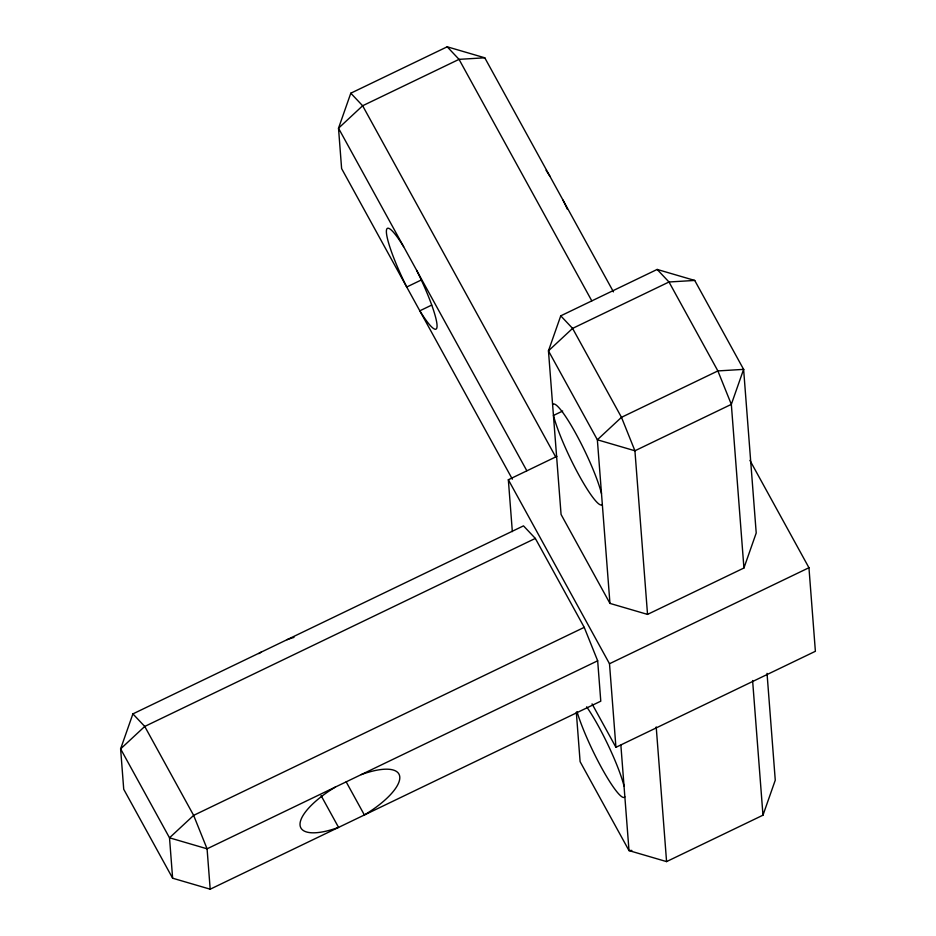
<?xml version="1.0" encoding="UTF-8"?>
<svg xmlns="http://www.w3.org/2000/svg" width="936" height="936" viewBox="0 0 936 936"><rect width="100%" height="100%" fill="white"/><g stroke="black" fill="none" stroke-linecap="round" stroke-linejoin="round"><path stroke-width="1.4" d="M132.9 713.887L120.615 748.882L123.727 789.27L172.622 878.202L210.19 889.2L600.783 701.181L597.671 660.793L584.228 627.354L535.333 538.422L523.493 525.868L132.9 713.887L144.741 726.441L193.635 815.373L207.078 848.812L210.19 889.2M613.454 291.868L484.778 57.798L447.197 46.8L350.801 93.202L338.516 128.209L341.617 168.597L512.366 479.173M560.746 315.841L548.461 350.848L561.073 514.472L609.956 603.404L647.537 614.402L743.933 568L756.218 533.005L743.617 369.369L694.723 280.437L657.154 269.439L560.746 315.841L572.586 328.396L621.481 417.327L634.924 450.778L647.537 614.402M576.319 712.273L580.109 761.67L629.004 850.602L666.572 861.6L762.98 815.186L775.265 780.191L767.029 673.335M421.223 280.028L406.727 287.001A55.938 8.12 64.3 0 1 386.428 232.725A55.938 8.12 64.3 0 1 403.615 246.648M431.671 305.101L419.819 310.81A55.938 8.12 64.3 0 0 437.007 324.722A55.938 8.12 64.3 0 0 416.707 270.457M562.676 411.033L553.457 415.467A55.938 8.12 64.3 0 0 579.08 475.383A55.938 8.12 64.3 0 0 602.316 504.328M512.343 531.613L508.342 479.747L556.897 456.37M535.333 538.422L144.741 726.441L120.615 748.882L169.51 837.814L172.622 878.202M584.228 627.354L193.635 815.373L169.51 837.814L207.078 848.812L597.671 660.793M808.95 567.731L815.385 651.292L615.935 747.302L609.5 663.741L808.95 567.731L749.947 460.395M484.778 57.798L459.038 59.354L362.641 105.756L338.516 128.209L526.781 470.679M694.723 280.437L668.994 281.993L572.586 328.396L548.461 350.848L597.355 439.78L609.956 603.404M631.858 850.426L629.004 850.602L620.872 745.208M447.197 46.8L459.038 59.354L591.798 300.854M657.154 269.439L668.994 281.993L717.877 370.925L731.332 404.364L743.933 568M350.801 93.202L362.641 105.756L555.808 457.142M508.342 479.747L609.5 663.741M592.055 703.86L615.935 747.302M346.18 781.864L364.373 814.963A55.938 19.317 -28.8 0 0 399.777 776.997A55.938 19.317 -28.8 0 0 361.261 774.61M321.071 795.565L338.563 827.389A55.938 19.317 -28.8 0 1 300.046 825.002A55.938 19.317 -28.8 0 1 335.451 787.036M752.602 680.519L762.98 815.186M656.206 726.921L666.572 861.6M546.074 170.305A55.938 8.12 64.3 0 1 549.877 176.237M562.969 200.047A55.938 8.12 64.3 0 1 567.415 209.278M258.816 653.609A55.938 19.317 -28.8 0 1 261.273 652.1M287.083 639.686A55.938 19.317 -28.8 0 1 294.009 637.381M552.626 404.656A55.938 8.12 64.3 0 1 575.862 433.602A55.938 8.12 64.3 0 1 601.474 493.518M624.838 796.782A55.938 8.12 64.3 0 1 603.018 770.375A55.938 8.12 64.3 0 1 577.044 711.758M586.65 706.832A55.938 8.12 64.3 0 1 624.008 785.971M743.617 369.369L731.332 404.364L634.924 450.778L597.355 439.78L621.481 417.327L717.877 370.925L743.617 369.369"/></g></svg>
